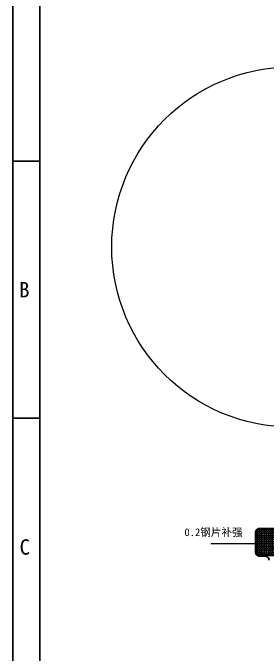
# Model space of a CAD drawing. Header units: inches. Extents: x 1765 to 5217, y -1519 to 441.
# Drawn here: x 4646.1 to 4678.9, y -1327.5 to -1244.7 of the extents above; entities that cross this region are included whole.
import ezdxf

# ---------------------------------------------------------------- set-up
doc = ezdxf.new("R2010")
doc.units = ezdxf.units.IN
doc.header["$MEASUREMENT"] = 0
doc.layers.add('DIM', color=3, linetype='Continuous', lineweight=15)
doc.layers.add('FPC', color=7, linetype='Continuous')
doc.styles.add('Arial', font='')
doc.styles.add('TITLE', font='arial.ttf')
doc.styles.add('宋体', font='')
doc.styles.get('Arial').set_extended_font_data('SimSun')
doc.styles.get('宋体').set_extended_font_data('SimSun')
doc.dimstyles.new('ISO-25$7', dxfattribs={"dimscale": 0.5, "dimtxt": 2.5, "dimasz": 2, "dimexe": 1.25, "dimexo": 0.625, "dimtad": 0, "dimdsep": 46, "dimtxsty": 'TITLE', "dimcen": 2.5, "dimclrd": 7, "dimclre": 256, "dimclrt": 7, "dimadec": 0, "dimazin": 0, "dimtfac": 1, "dimtmove": 0, "dimatfit": 0, "dimfxl": 0, "dimlwd": 9, "dimlwe": 9, "dimarcsym": 0})

msp = doc.modelspace()

# ---------------------------------------------------------------- hatches: boundary and pattern name
h = msp.add_hatch()
h.set_pattern_fill('ANGLE', color=256, style=0)
h.set_pattern_definition([(0, (2731.8229, -1584.41757), (0, 0.275), [0.2, -0.075]), (90, (2731.8229, -1584.41757), (-0.275, 2e-17), [0.2, -0.075])])
h.paths.add_polyline_path([(4677.959, -1311.36, 0.414214), (4677.559, -1311.76), (4677.559, -1314.36, 0.414214), (4677.959, -1314.76), (4684.619, -1314.76, 0.414214), (4685.019, -1314.36), (4685.019, -1311.76, 0.414214), (4684.619, -1311.36)])

# ---------------------------------------------------------------- linework, layer by layer
for p, q in [((4646.149, -1396.611), (4646.149, -1200.652)), ((4649.612, -1393.147), (4649.612, -1204.115)), ((4649.612, -1263.844), (4646.149, -1263.844)), ((4649.612, -1297.035), (4646.149, -1297.035))]:
    msp.add_line(p, q)
msp.add_lwpolyline([(4677.559, -1311.76), (4677.559, -1314.36, 0.414214), (4677.959, -1314.76), (4684.619, -1314.76, 0.414214), (4685.019, -1314.36), (4685.019, -1311.76, 0.414214), (4684.619, -1311.36), (4677.959, -1311.36, 0.414214)], format="xyb", close=True)
at = {"layer": 'DIM', "color": 1}
msp.add_circle((4682.173, -1274.922), 23.271, dxfattribs=at)
at = {"layer": 'FPC', "color": 2, "lineweight": -3}
msp.add_lwpolyline([(4684.619, -1311.26), (4677.959, -1311.26, 0.414214), (4677.459, -1311.76), (4677.459, -1314.36, 0.414214), (4677.959, -1314.86), (4678.689, -1314.86, -0.414214), (4679.189, -1315.36)], format="xyb", dxfattribs=at)

# ---------------------------------------------------------------- texts
at = {"style": 'Arial'}
for s, p in [('B', (4646.949, -1281.431)), ('C', (4647.014, -1314.657))]:
    msp.add_text(s, height=1.984, dxfattribs=at).set_placement(p)
at = {"layer": 'DIM', "insert": (4668.28, -1311.26), "char_height": 1, "width": 9.6782, "attachment_point": 1, "style": '宋体'}
msp.add_mtext('0.2钢片补强', dxfattribs=at)

# ---------------------------------------------------------------- leaders
at = {"layer": 'DIM'}
msp.add_leader([(4678.544, -1313.267), (4671.696, -1313.267)], dimstyle='ISO-25$7', override={"dimtxt": 1, "dimasz": 1, "dimgap": 0.625, "dimtad": 0, "dimclrd": 256, "dimclrt": 256}, dxfattribs=at)

doc.saveas('drawing.dxf')
